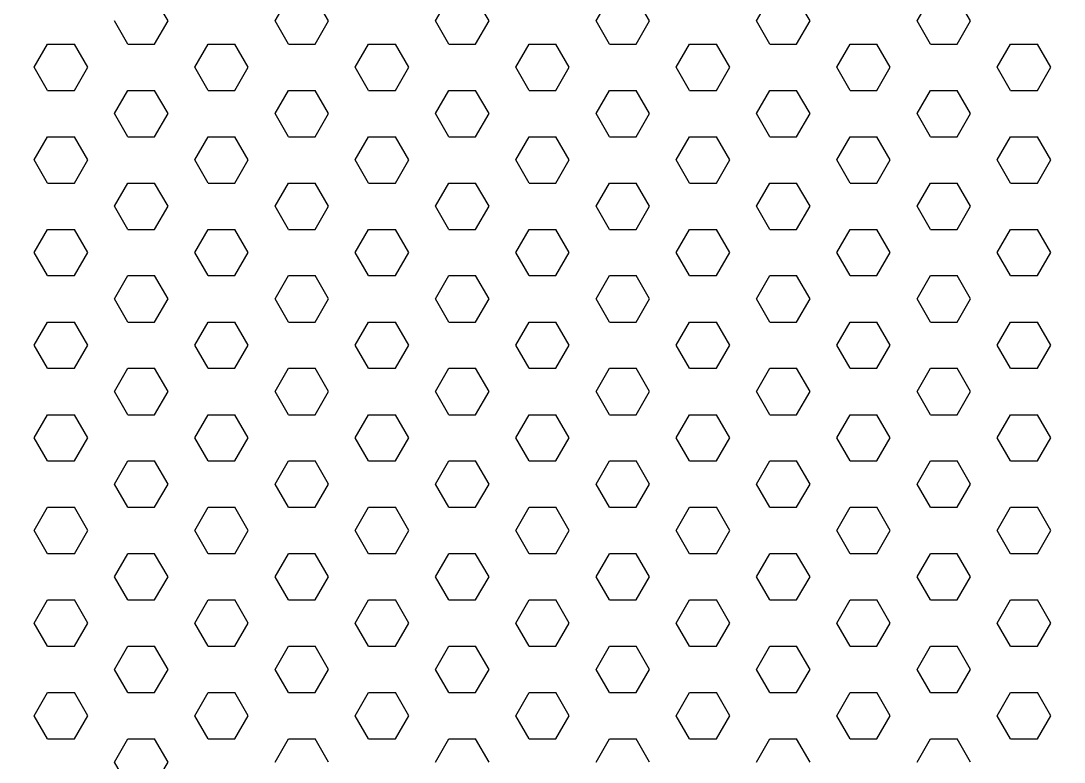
# Model space of a CAD drawing. Header units: millimetres. Extents: x 1464389 to 1998638, y -29162 to 256806.
# Drawn here: x 1540017.07 to 1540041.44, y 124748.06 to 124765.38 of the extents above; entities that cross this region are included whole.
import ezdxf

# ---------------------------------------------------------------- set-up
doc = ezdxf.new("R2010")
doc.units = ezdxf.units.MM
doc.header["$LTSCALE"] = 15
doc.layers.add('LS_DR_Washbasin', color=165, linetype='Continuous')

msp = doc.modelspace()

# ---------------------------------------------------------------- linework, layer by layer
at = {"layer": 'LS_DR_Washbasin', "linetype": 'Continuous'}
for p, q in [((1540020.506, 124765.381), (1540020.193, 124765.922)), ((1540023.006, 124765.381), (1540023.318, 124765.922)), ((1540024.256, 124765.381), (1540023.943, 124765.922)), ((1540026.756, 124765.381), (1540027.068, 124765.922)), ((1540028.006, 124765.381), (1540027.693, 124765.922)), ((1540030.506, 124765.381), (1540030.818, 124765.922)), ((1540031.756, 124765.381), (1540031.443, 124765.922)), ((1540034.256, 124765.381), (1540034.568, 124765.922)), ((1540035.506, 124765.381), (1540035.193, 124765.922)), ((1540038.006, 124765.381), (1540038.318, 124765.922)), ((1540039.256, 124765.381), (1540038.943, 124765.922)), ((1540019.568, 124764.839), (1540019.256, 124765.381)), ((1540020.193, 124764.839), (1540020.506, 124765.381)), ((1540023.318, 124764.839), (1540023.006, 124765.381)), ((1540023.943, 124764.839), (1540024.256, 124765.381)), ((1540027.068, 124764.839), (1540026.756, 124765.381)), ((1540027.693, 124764.839), (1540028.006, 124765.381)), ((1540030.818, 124764.839), (1540030.506, 124765.381)), ((1540031.443, 124764.839), (1540031.756, 124765.381)), ((1540034.568, 124764.839), (1540034.256, 124765.381)), ((1540035.193, 124764.839), (1540035.506, 124765.381)), ((1540038.318, 124764.839), (1540038.006, 124765.381)), ((1540038.943, 124764.839), (1540039.256, 124765.381)), ((1540017.381, 124764.298), (1540017.693, 124764.839)), ((1540017.693, 124764.839), (1540018.318, 124764.839)), ((1540018.631, 124764.298), (1540018.318, 124764.839)), ((1540019.568, 124764.839), (1540020.193, 124764.839)), ((1540021.131, 124764.298), (1540021.443, 124764.839)), ((1540021.443, 124764.839), (1540022.068, 124764.839)), ((1540022.381, 124764.298), (1540022.068, 124764.839)), ((1540023.318, 124764.839), (1540023.943, 124764.839)), ((1540024.881, 124764.298), (1540025.193, 124764.839)), ((1540025.193, 124764.839), (1540025.818, 124764.839)), ((1540026.131, 124764.298), (1540025.818, 124764.839)), ((1540027.068, 124764.839), (1540027.693, 124764.839)), ((1540028.631, 124764.298), (1540028.943, 124764.839)), ((1540028.943, 124764.839), (1540029.568, 124764.839)), ((1540029.881, 124764.298), (1540029.568, 124764.839)), ((1540030.818, 124764.839), (1540031.443, 124764.839)), ((1540032.381, 124764.298), (1540032.693, 124764.839)), ((1540032.693, 124764.839), (1540033.318, 124764.839)), ((1540033.631, 124764.298), (1540033.318, 124764.839)), ((1540034.568, 124764.839), (1540035.193, 124764.839)), ((1540036.131, 124764.298), (1540036.443, 124764.839)), ((1540036.443, 124764.839), (1540037.068, 124764.839)), ((1540037.381, 124764.298), (1540037.068, 124764.839)), ((1540038.318, 124764.839), (1540038.943, 124764.839)), ((1540039.881, 124764.298), (1540040.193, 124764.839)), ((1540040.193, 124764.839), (1540040.818, 124764.839)), ((1540041.131, 124764.298), (1540040.818, 124764.839)), ((1540017.693, 124763.757), (1540017.381, 124764.298)), ((1540018.318, 124763.757), (1540018.631, 124764.298)), ((1540021.443, 124763.757), (1540021.131, 124764.298)), ((1540022.068, 124763.757), (1540022.381, 124764.298)), ((1540025.193, 124763.757), (1540024.881, 124764.298)), ((1540025.818, 124763.757), (1540026.131, 124764.298)), ((1540028.943, 124763.757), (1540028.631, 124764.298)), ((1540029.568, 124763.757), (1540029.881, 124764.298)), ((1540032.693, 124763.757), (1540032.381, 124764.298)), ((1540033.318, 124763.757), (1540033.631, 124764.298)), ((1540036.443, 124763.757), (1540036.131, 124764.298)), ((1540037.068, 124763.757), (1540037.381, 124764.298)), ((1540040.193, 124763.757), (1540039.881, 124764.298)), ((1540040.818, 124763.757), (1540041.131, 124764.298)), ((1540017.693, 124763.757), (1540018.318, 124763.757)), ((1540019.256, 124763.216), (1540019.568, 124763.757)), ((1540019.568, 124763.757), (1540020.193, 124763.757)), ((1540020.506, 124763.216), (1540020.193, 124763.757)), ((1540021.443, 124763.757), (1540022.068, 124763.757)), ((1540023.006, 124763.216), (1540023.318, 124763.757)), ((1540023.318, 124763.757), (1540023.943, 124763.757)), ((1540024.256, 124763.216), (1540023.943, 124763.757)), ((1540025.193, 124763.757), (1540025.818, 124763.757)), ((1540026.756, 124763.216), (1540027.068, 124763.757)), ((1540027.068, 124763.757), (1540027.693, 124763.757)), ((1540028.006, 124763.216), (1540027.693, 124763.757)), ((1540028.943, 124763.757), (1540029.568, 124763.757)), ((1540030.506, 124763.216), (1540030.818, 124763.757)), ((1540030.818, 124763.757), (1540031.443, 124763.757)), ((1540031.756, 124763.216), (1540031.443, 124763.757)), ((1540032.693, 124763.757), (1540033.318, 124763.757)), ((1540034.256, 124763.216), (1540034.568, 124763.757)), ((1540034.568, 124763.757), (1540035.193, 124763.757)), ((1540035.506, 124763.216), (1540035.193, 124763.757)), ((1540036.443, 124763.757), (1540037.068, 124763.757)), ((1540038.006, 124763.216), (1540038.318, 124763.757)), ((1540038.318, 124763.757), (1540038.943, 124763.757)), ((1540039.256, 124763.216), (1540038.943, 124763.757)), ((1540040.193, 124763.757), (1540040.818, 124763.757)), ((1540019.568, 124762.674), (1540019.256, 124763.216)), ((1540020.193, 124762.674), (1540020.506, 124763.216)), ((1540023.318, 124762.674), (1540023.006, 124763.216)), ((1540023.943, 124762.674), (1540024.256, 124763.216)), ((1540027.068, 124762.674), (1540026.756, 124763.216)), ((1540027.693, 124762.674), (1540028.006, 124763.216)), ((1540030.818, 124762.674), (1540030.506, 124763.216)), ((1540031.443, 124762.674), (1540031.756, 124763.216)), ((1540034.568, 124762.674), (1540034.256, 124763.216)), ((1540035.193, 124762.674), (1540035.506, 124763.216)), ((1540038.318, 124762.674), (1540038.006, 124763.216)), ((1540038.943, 124762.674), (1540039.256, 124763.216)), ((1540017.381, 124762.133), (1540017.693, 124762.674)), ((1540017.693, 124762.674), (1540018.318, 124762.674)), ((1540018.631, 124762.133), (1540018.318, 124762.674)), ((1540019.568, 124762.674), (1540020.193, 124762.674)), ((1540021.131, 124762.133), (1540021.443, 124762.674)), ((1540021.443, 124762.674), (1540022.068, 124762.674)), ((1540022.381, 124762.133), (1540022.068, 124762.674)), ((1540023.318, 124762.674), (1540023.943, 124762.674)), ((1540024.881, 124762.133), (1540025.193, 124762.674)), ((1540025.193, 124762.674), (1540025.818, 124762.674)), ((1540026.131, 124762.133), (1540025.818, 124762.674)), ((1540027.068, 124762.674), (1540027.693, 124762.674)), ((1540028.631, 124762.133), (1540028.943, 124762.674)), ((1540028.943, 124762.674), (1540029.568, 124762.674)), ((1540029.881, 124762.133), (1540029.568, 124762.674)), ((1540030.818, 124762.674), (1540031.443, 124762.674)), ((1540032.381, 124762.133), (1540032.693, 124762.674)), ((1540032.693, 124762.674), (1540033.318, 124762.674)), ((1540033.631, 124762.133), (1540033.318, 124762.674)), ((1540034.568, 124762.674), (1540035.193, 124762.674)), ((1540036.131, 124762.133), (1540036.443, 124762.674)), ((1540036.443, 124762.674), (1540037.068, 124762.674)), ((1540037.381, 124762.133), (1540037.068, 124762.674)), ((1540038.318, 124762.674), (1540038.943, 124762.674)), ((1540039.881, 124762.133), (1540040.193, 124762.674)), ((1540040.193, 124762.674), (1540040.818, 124762.674)), ((1540041.131, 124762.133), (1540040.818, 124762.674)), ((1540017.693, 124761.592), (1540017.381, 124762.133)), ((1540018.318, 124761.592), (1540018.631, 124762.133)), ((1540021.443, 124761.592), (1540021.131, 124762.133)), ((1540022.068, 124761.592), (1540022.381, 124762.133)), ((1540025.193, 124761.592), (1540024.881, 124762.133)), ((1540025.818, 124761.592), (1540026.131, 124762.133)), ((1540028.943, 124761.592), (1540028.631, 124762.133)), ((1540029.568, 124761.592), (1540029.881, 124762.133)), ((1540032.693, 124761.592), (1540032.381, 124762.133)), ((1540033.318, 124761.592), (1540033.631, 124762.133)), ((1540036.443, 124761.592), (1540036.131, 124762.133)), ((1540037.068, 124761.592), (1540037.381, 124762.133)), ((1540040.193, 124761.592), (1540039.881, 124762.133)), ((1540040.818, 124761.592), (1540041.131, 124762.133)), ((1540017.693, 124761.592), (1540018.318, 124761.592)), ((1540019.256, 124761.05), (1540019.568, 124761.592)), ((1540019.568, 124761.592), (1540020.193, 124761.592)), ((1540020.506, 124761.05), (1540020.193, 124761.592)), ((1540021.443, 124761.592), (1540022.068, 124761.592)), ((1540023.006, 124761.05), (1540023.318, 124761.592)), ((1540023.318, 124761.592), (1540023.943, 124761.592)), ((1540024.256, 124761.05), (1540023.943, 124761.592)), ((1540025.193, 124761.592), (1540025.818, 124761.592)), ((1540026.756, 124761.05), (1540027.068, 124761.592)), ((1540027.068, 124761.592), (1540027.693, 124761.592)), ((1540028.006, 124761.05), (1540027.693, 124761.592)), ((1540028.943, 124761.592), (1540029.568, 124761.592)), ((1540030.506, 124761.05), (1540030.818, 124761.592)), ((1540030.818, 124761.592), (1540031.443, 124761.592)), ((1540031.756, 124761.05), (1540031.443, 124761.592)), ((1540032.693, 124761.592), (1540033.318, 124761.592)), ((1540034.256, 124761.05), (1540034.568, 124761.592)), ((1540034.568, 124761.592), (1540035.193, 124761.592)), ((1540035.506, 124761.05), (1540035.193, 124761.592)), ((1540036.443, 124761.592), (1540037.068, 124761.592)), ((1540038.006, 124761.05), (1540038.318, 124761.592)), ((1540038.318, 124761.592), (1540038.943, 124761.592)), ((1540039.256, 124761.05), (1540038.943, 124761.592)), ((1540040.193, 124761.592), (1540040.818, 124761.592)), ((1540019.568, 124760.509), (1540019.256, 124761.05)), ((1540020.193, 124760.509), (1540020.506, 124761.05)), ((1540023.318, 124760.509), (1540023.006, 124761.05)), ((1540023.943, 124760.509), (1540024.256, 124761.05)), ((1540027.068, 124760.509), (1540026.756, 124761.05)), ((1540027.693, 124760.509), (1540028.006, 124761.05)), ((1540030.818, 124760.509), (1540030.506, 124761.05)), ((1540031.443, 124760.509), (1540031.756, 124761.05)), ((1540034.568, 124760.509), (1540034.256, 124761.05)), ((1540035.193, 124760.509), (1540035.506, 124761.05)), ((1540038.318, 124760.509), (1540038.006, 124761.05)), ((1540038.943, 124760.509), (1540039.256, 124761.05)), ((1540017.381, 124759.968), (1540017.693, 124760.509)), ((1540017.693, 124760.509), (1540018.318, 124760.509)), ((1540018.631, 124759.968), (1540018.318, 124760.509)), ((1540019.568, 124760.509), (1540020.193, 124760.509)), ((1540021.131, 124759.968), (1540021.443, 124760.509)), ((1540021.443, 124760.509), (1540022.068, 124760.509)), ((1540022.381, 124759.968), (1540022.068, 124760.509)), ((1540023.318, 124760.509), (1540023.943, 124760.509)), ((1540024.881, 124759.968), (1540025.193, 124760.509)), ((1540025.193, 124760.509), (1540025.818, 124760.509)), ((1540026.131, 124759.968), (1540025.818, 124760.509)), ((1540027.068, 124760.509), (1540027.693, 124760.509)), ((1540028.631, 124759.968), (1540028.943, 124760.509)), ((1540028.943, 124760.509), (1540029.568, 124760.509)), ((1540029.881, 124759.968), (1540029.568, 124760.509)), ((1540030.818, 124760.509), (1540031.443, 124760.509)), ((1540032.381, 124759.968), (1540032.693, 124760.509)), ((1540032.693, 124760.509), (1540033.318, 124760.509)), ((1540033.631, 124759.968), (1540033.318, 124760.509)), ((1540034.568, 124760.509), (1540035.193, 124760.509)), ((1540036.131, 124759.968), (1540036.443, 124760.509)), ((1540036.443, 124760.509), (1540037.068, 124760.509)), ((1540037.381, 124759.968), (1540037.068, 124760.509)), ((1540038.318, 124760.509), (1540038.943, 124760.509)), ((1540039.881, 124759.968), (1540040.193, 124760.509)), ((1540040.193, 124760.509), (1540040.818, 124760.509)), ((1540041.131, 124759.968), (1540040.818, 124760.509)), ((1540017.693, 124759.427), (1540017.381, 124759.968)), ((1540018.318, 124759.427), (1540018.631, 124759.968)), ((1540021.443, 124759.427), (1540021.131, 124759.968)), ((1540022.068, 124759.427), (1540022.381, 124759.968)), ((1540025.193, 124759.427), (1540024.881, 124759.968)), ((1540025.818, 124759.427), (1540026.131, 124759.968)), ((1540028.943, 124759.427), (1540028.631, 124759.968)), ((1540029.568, 124759.427), (1540029.881, 124759.968)), ((1540032.693, 124759.427), (1540032.381, 124759.968)), ((1540033.318, 124759.427), (1540033.631, 124759.968)), ((1540036.443, 124759.427), (1540036.131, 124759.968)), ((1540037.068, 124759.427), (1540037.381, 124759.968)), ((1540040.193, 124759.427), (1540039.881, 124759.968)), ((1540040.818, 124759.427), (1540041.131, 124759.968)), ((1540017.693, 124759.427), (1540018.318, 124759.427)), ((1540019.256, 124758.885), (1540019.568, 124759.427)), ((1540019.568, 124759.427), (1540020.193, 124759.427)), ((1540020.506, 124758.885), (1540020.193, 124759.427)), ((1540021.443, 124759.427), (1540022.068, 124759.427)), ((1540023.006, 124758.885), (1540023.318, 124759.427)), ((1540023.318, 124759.427), (1540023.943, 124759.427)), ((1540024.256, 124758.885), (1540023.943, 124759.427)), ((1540025.193, 124759.427), (1540025.818, 124759.427)), ((1540026.756, 124758.885), (1540027.068, 124759.427)), ((1540027.068, 124759.427), (1540027.693, 124759.427)), ((1540028.006, 124758.885), (1540027.693, 124759.427)), ((1540028.943, 124759.427), (1540029.568, 124759.427)), ((1540030.506, 124758.885), (1540030.818, 124759.427)), ((1540030.818, 124759.427), (1540031.443, 124759.427)), ((1540031.756, 124758.885), (1540031.443, 124759.427)), ((1540032.693, 124759.427), (1540033.318, 124759.427)), ((1540034.256, 124758.885), (1540034.568, 124759.427)), ((1540034.568, 124759.427), (1540035.193, 124759.427)), ((1540035.506, 124758.885), (1540035.193, 124759.427)), ((1540036.443, 124759.427), (1540037.068, 124759.427)), ((1540038.006, 124758.885), (1540038.318, 124759.427)), ((1540038.318, 124759.427), (1540038.943, 124759.427)), ((1540039.256, 124758.885), (1540038.943, 124759.427)), ((1540040.193, 124759.427), (1540040.818, 124759.427)), ((1540019.568, 124758.344), (1540019.256, 124758.885)), ((1540020.193, 124758.344), (1540020.506, 124758.885)), ((1540023.318, 124758.344), (1540023.006, 124758.885)), ((1540023.943, 124758.344), (1540024.256, 124758.885)), ((1540027.068, 124758.344), (1540026.756, 124758.885)), ((1540027.693, 124758.344), (1540028.006, 124758.885)), ((1540030.818, 124758.344), (1540030.506, 124758.885)), ((1540031.443, 124758.344), (1540031.756, 124758.885)), ((1540034.568, 124758.344), (1540034.256, 124758.885)), ((1540035.193, 124758.344), (1540035.506, 124758.885)), ((1540038.318, 124758.344), (1540038.006, 124758.885)), ((1540038.943, 124758.344), (1540039.256, 124758.885)), ((1540017.381, 124757.803), (1540017.693, 124758.344)), ((1540017.693, 124758.344), (1540018.318, 124758.344)), ((1540018.631, 124757.803), (1540018.318, 124758.344)), ((1540019.568, 124758.344), (1540020.193, 124758.344)), ((1540021.131, 124757.803), (1540021.443, 124758.344)), ((1540021.443, 124758.344), (1540022.068, 124758.344)), ((1540022.381, 124757.803), (1540022.068, 124758.344)), ((1540023.318, 124758.344), (1540023.943, 124758.344)), ((1540024.881, 124757.803), (1540025.193, 124758.344)), ((1540025.193, 124758.344), (1540025.818, 124758.344)), ((1540026.131, 124757.803), (1540025.818, 124758.344)), ((1540027.068, 124758.344), (1540027.693, 124758.344)), ((1540028.631, 124757.803), (1540028.943, 124758.344)), ((1540028.943, 124758.344), (1540029.568, 124758.344)), ((1540029.881, 124757.803), (1540029.568, 124758.344)), ((1540030.818, 124758.344), (1540031.443, 124758.344)), ((1540032.381, 124757.803), (1540032.693, 124758.344)), ((1540032.693, 124758.344), (1540033.318, 124758.344)), ((1540033.631, 124757.803), (1540033.318, 124758.344)), ((1540034.568, 124758.344), (1540035.193, 124758.344)), ((1540036.131, 124757.803), (1540036.443, 124758.344)), ((1540036.443, 124758.344), (1540037.068, 124758.344)), ((1540037.381, 124757.803), (1540037.068, 124758.344)), ((1540038.318, 124758.344), (1540038.943, 124758.344)), ((1540039.881, 124757.803), (1540040.193, 124758.344)), ((1540040.193, 124758.344), (1540040.818, 124758.344)), ((1540041.131, 124757.803), (1540040.818, 124758.344)), ((1540017.693, 124757.262), (1540017.381, 124757.803)), ((1540018.318, 124757.262), (1540018.631, 124757.803)), ((1540021.443, 124757.262), (1540021.131, 124757.803)), ((1540022.068, 124757.262), (1540022.381, 124757.803)), ((1540025.193, 124757.262), (1540024.881, 124757.803)), ((1540025.818, 124757.262), (1540026.131, 124757.803)), ((1540028.943, 124757.262), (1540028.631, 124757.803)), ((1540029.568, 124757.262), (1540029.881, 124757.803)), ((1540032.693, 124757.262), (1540032.381, 124757.803)), ((1540033.318, 124757.262), (1540033.631, 124757.803)), ((1540036.443, 124757.262), (1540036.131, 124757.803)), ((1540037.068, 124757.262), (1540037.381, 124757.803)), ((1540040.193, 124757.262), (1540039.881, 124757.803)), ((1540040.818, 124757.262), (1540041.131, 124757.803)), ((1540017.693, 124757.262), (1540018.318, 124757.262)), ((1540019.256, 124756.72), (1540019.568, 124757.262)), ((1540019.568, 124757.262), (1540020.193, 124757.262)), ((1540020.506, 124756.72), (1540020.193, 124757.262)), ((1540021.443, 124757.262), (1540022.068, 124757.262)), ((1540023.006, 124756.72), (1540023.318, 124757.262)), ((1540023.318, 124757.262), (1540023.943, 124757.262)), ((1540024.256, 124756.72), (1540023.943, 124757.262)), ((1540025.193, 124757.262), (1540025.818, 124757.262)), ((1540026.756, 124756.72), (1540027.068, 124757.262)), ((1540027.068, 124757.262), (1540027.693, 124757.262)), ((1540028.006, 124756.72), (1540027.693, 124757.262)), ((1540028.943, 124757.262), (1540029.568, 124757.262)), ((1540030.506, 124756.72), (1540030.818, 124757.262)), ((1540030.818, 124757.262), (1540031.443, 124757.262)), ((1540031.756, 124756.72), (1540031.443, 124757.262)), ((1540032.693, 124757.262), (1540033.318, 124757.262)), ((1540034.256, 124756.72), (1540034.568, 124757.262)), ((1540034.568, 124757.262), (1540035.193, 124757.262)), ((1540035.506, 124756.72), (1540035.193, 124757.262)), ((1540036.443, 124757.262), (1540037.068, 124757.262)), ((1540038.006, 124756.72), (1540038.318, 124757.262)), ((1540038.318, 124757.262), (1540038.943, 124757.262)), ((1540039.256, 124756.72), (1540038.943, 124757.262)), ((1540040.193, 124757.262), (1540040.818, 124757.262)), ((1540019.568, 124756.179), (1540019.256, 124756.72)), ((1540020.193, 124756.179), (1540020.506, 124756.72)), ((1540023.318, 124756.179), (1540023.006, 124756.72)), ((1540023.943, 124756.179), (1540024.256, 124756.72)), ((1540027.068, 124756.179), (1540026.756, 124756.72)), ((1540027.693, 124756.179), (1540028.006, 124756.72)), ((1540030.818, 124756.179), (1540030.506, 124756.72)), ((1540031.443, 124756.179), (1540031.756, 124756.72)), ((1540034.568, 124756.179), (1540034.256, 124756.72)), ((1540035.193, 124756.179), (1540035.506, 124756.72)), ((1540038.318, 124756.179), (1540038.006, 124756.72)), ((1540038.943, 124756.179), (1540039.256, 124756.72)), ((1540017.381, 124755.638), (1540017.693, 124756.179)), ((1540017.693, 124756.179), (1540018.318, 124756.179)), ((1540018.631, 124755.638), (1540018.318, 124756.179)), ((1540019.568, 124756.179), (1540020.193, 124756.179)), ((1540021.131, 124755.638), (1540021.443, 124756.179)), ((1540021.443, 124756.179), (1540022.068, 124756.179)), ((1540022.381, 124755.638), (1540022.068, 124756.179)), ((1540023.318, 124756.179), (1540023.943, 124756.179)), ((1540024.881, 124755.638), (1540025.193, 124756.179)), ((1540025.193, 124756.179), (1540025.818, 124756.179)), ((1540026.131, 124755.638), (1540025.818, 124756.179)), ((1540027.068, 124756.179), (1540027.693, 124756.179)), ((1540028.631, 124755.638), (1540028.943, 124756.179)), ((1540028.943, 124756.179), (1540029.568, 124756.179)), ((1540029.881, 124755.638), (1540029.568, 124756.179)), ((1540030.818, 124756.179), (1540031.443, 124756.179)), ((1540032.381, 124755.638), (1540032.693, 124756.179)), ((1540032.693, 124756.179), (1540033.318, 124756.179)), ((1540033.631, 124755.638), (1540033.318, 124756.179)), ((1540034.568, 124756.179), (1540035.193, 124756.179)), ((1540036.131, 124755.638), (1540036.443, 124756.179)), ((1540036.443, 124756.179), (1540037.068, 124756.179)), ((1540037.381, 124755.638), (1540037.068, 124756.179)), ((1540038.318, 124756.179), (1540038.943, 124756.179)), ((1540039.881, 124755.638), (1540040.193, 124756.179)), ((1540040.193, 124756.179), (1540040.818, 124756.179)), ((1540041.131, 124755.638), (1540040.818, 124756.179)), ((1540017.693, 124755.097), (1540017.381, 124755.638)), ((1540018.318, 124755.097), (1540018.631, 124755.638)), ((1540021.443, 124755.097), (1540021.131, 124755.638)), ((1540022.068, 124755.097), (1540022.381, 124755.638)), ((1540025.193, 124755.097), (1540024.881, 124755.638)), ((1540025.818, 124755.097), (1540026.131, 124755.638)), ((1540028.943, 124755.097), (1540028.631, 124755.638)), ((1540029.568, 124755.097), (1540029.881, 124755.638)), ((1540032.693, 124755.097), (1540032.381, 124755.638)), ((1540033.318, 124755.097), (1540033.631, 124755.638)), ((1540036.443, 124755.097), (1540036.131, 124755.638)), ((1540037.068, 124755.097), (1540037.381, 124755.638)), ((1540040.193, 124755.097), (1540039.881, 124755.638)), ((1540040.818, 124755.097), (1540041.131, 124755.638)), ((1540017.693, 124755.097), (1540018.318, 124755.097)), ((1540019.256, 124754.555), (1540019.568, 124755.097)), ((1540019.568, 124755.097), (1540020.193, 124755.097)), ((1540020.506, 124754.555), (1540020.193, 124755.097)), ((1540021.443, 124755.097), (1540022.068, 124755.097)), ((1540023.006, 124754.555), (1540023.318, 124755.097)), ((1540023.318, 124755.097), (1540023.943, 124755.097)), ((1540024.256, 124754.555), (1540023.943, 124755.097)), ((1540025.193, 124755.097), (1540025.818, 124755.097)), ((1540026.756, 124754.555), (1540027.068, 124755.097)), ((1540027.068, 124755.097), (1540027.693, 124755.097)), ((1540028.006, 124754.555), (1540027.693, 124755.097)), ((1540028.943, 124755.097), (1540029.568, 124755.097)), ((1540030.506, 124754.555), (1540030.818, 124755.097)), ((1540030.818, 124755.097), (1540031.443, 124755.097)), ((1540031.756, 124754.555), (1540031.443, 124755.097)), ((1540032.693, 124755.097), (1540033.318, 124755.097)), ((1540034.256, 124754.555), (1540034.568, 124755.097)), ((1540034.568, 124755.097), (1540035.193, 124755.097)), ((1540035.506, 124754.555), (1540035.193, 124755.097)), ((1540036.443, 124755.097), (1540037.068, 124755.097)), ((1540038.006, 124754.555), (1540038.318, 124755.097)), ((1540038.318, 124755.097), (1540038.943, 124755.097)), ((1540039.256, 124754.555), (1540038.943, 124755.097)), ((1540040.193, 124755.097), (1540040.818, 124755.097)), ((1540019.568, 124754.014), (1540019.256, 124754.555)), ((1540020.193, 124754.014), (1540020.506, 124754.555)), ((1540023.318, 124754.014), (1540023.006, 124754.555)), ((1540023.943, 124754.014), (1540024.256, 124754.555)), ((1540027.068, 124754.014), (1540026.756, 124754.555)), ((1540027.693, 124754.014), (1540028.006, 124754.555)), ((1540030.818, 124754.014), (1540030.506, 124754.555)), ((1540031.443, 124754.014), (1540031.756, 124754.555)), ((1540034.568, 124754.014), (1540034.256, 124754.555)), ((1540035.193, 124754.014), (1540035.506, 124754.555)), ((1540038.318, 124754.014), (1540038.006, 124754.555)), ((1540038.943, 124754.014), (1540039.256, 124754.555)), ((1540017.381, 124753.473), (1540017.693, 124754.014)), ((1540017.693, 124754.014), (1540018.318, 124754.014)), ((1540018.631, 124753.473), (1540018.318, 124754.014)), ((1540019.568, 124754.014), (1540020.193, 124754.014)), ((1540021.131, 124753.473), (1540021.443, 124754.014)), ((1540021.443, 124754.014), (1540022.068, 124754.014)), ((1540022.381, 124753.473), (1540022.068, 124754.014)), ((1540023.318, 124754.014), (1540023.943, 124754.014)), ((1540024.881, 124753.473), (1540025.193, 124754.014)), ((1540025.193, 124754.014), (1540025.818, 124754.014)), ((1540026.131, 124753.473), (1540025.818, 124754.014)), ((1540027.068, 124754.014), (1540027.693, 124754.014)), ((1540028.631, 124753.473), (1540028.943, 124754.014)), ((1540028.943, 124754.014), (1540029.568, 124754.014)), ((1540029.881, 124753.473), (1540029.568, 124754.014)), ((1540030.818, 124754.014), (1540031.443, 124754.014)), ((1540032.381, 124753.473), (1540032.693, 124754.014)), ((1540032.693, 124754.014), (1540033.318, 124754.014)), ((1540033.631, 124753.473), (1540033.318, 124754.014)), ((1540034.568, 124754.014), (1540035.193, 124754.014)), ((1540036.131, 124753.473), (1540036.443, 124754.014)), ((1540036.443, 124754.014), (1540037.068, 124754.014)), ((1540037.381, 124753.473), (1540037.068, 124754.014)), ((1540038.318, 124754.014), (1540038.943, 124754.014)), ((1540039.881, 124753.473), (1540040.193, 124754.014)), ((1540040.193, 124754.014), (1540040.818, 124754.014)), ((1540041.131, 124753.473), (1540040.818, 124754.014)), ((1540017.693, 124752.931), (1540017.381, 124753.473)), ((1540018.318, 124752.931), (1540018.631, 124753.473)), ((1540021.443, 124752.931), (1540021.131, 124753.473)), ((1540022.068, 124752.931), (1540022.381, 124753.473)), ((1540025.193, 124752.931), (1540024.881, 124753.473)), ((1540025.818, 124752.931), (1540026.131, 124753.473)), ((1540028.943, 124752.931), (1540028.631, 124753.473)), ((1540029.568, 124752.931), (1540029.881, 124753.473)), ((1540032.693, 124752.931), (1540032.381, 124753.473)), ((1540033.318, 124752.931), (1540033.631, 124753.473)), ((1540036.443, 124752.931), (1540036.131, 124753.473)), ((1540037.068, 124752.931), (1540037.381, 124753.473)), ((1540040.193, 124752.931), (1540039.881, 124753.473)), ((1540040.818, 124752.931), (1540041.131, 124753.473)), ((1540017.693, 124752.932), (1540018.318, 124752.932)), ((1540019.256, 124752.39), (1540019.568, 124752.931)), ((1540019.568, 124752.932), (1540020.193, 124752.932)), ((1540020.506, 124752.39), (1540020.193, 124752.931)), ((1540021.443, 124752.932), (1540022.068, 124752.932)), ((1540023.006, 124752.39), (1540023.318, 124752.931)), ((1540023.318, 124752.932), (1540023.943, 124752.932)), ((1540024.256, 124752.39), (1540023.943, 124752.931)), ((1540025.193, 124752.932), (1540025.818, 124752.932)), ((1540026.756, 124752.39), (1540027.068, 124752.931)), ((1540027.068, 124752.932), (1540027.693, 124752.932)), ((1540028.006, 124752.39), (1540027.693, 124752.931)), ((1540028.943, 124752.932), (1540029.568, 124752.932)), ((1540030.506, 124752.39), (1540030.818, 124752.931)), ((1540030.818, 124752.932), (1540031.443, 124752.932)), ((1540031.756, 124752.39), (1540031.443, 124752.931)), ((1540032.693, 124752.932), (1540033.318, 124752.932)), ((1540034.256, 124752.39), (1540034.568, 124752.931)), ((1540034.568, 124752.932), (1540035.193, 124752.932)), ((1540035.506, 124752.39), (1540035.193, 124752.931)), ((1540036.443, 124752.932), (1540037.068, 124752.932)), ((1540038.006, 124752.39), (1540038.318, 124752.931)), ((1540038.318, 124752.932), (1540038.943, 124752.932)), ((1540039.256, 124752.39), (1540038.943, 124752.931)), ((1540040.193, 124752.932), (1540040.818, 124752.932)), ((1540019.568, 124751.849), (1540019.256, 124752.39)), ((1540020.193, 124751.849), (1540020.506, 124752.39)), ((1540023.318, 124751.849), (1540023.006, 124752.39)), ((1540023.943, 124751.849), (1540024.256, 124752.39)), ((1540027.068, 124751.849), (1540026.756, 124752.39)), ((1540027.693, 124751.849), (1540028.006, 124752.39)), ((1540030.818, 124751.849), (1540030.506, 124752.39)), ((1540031.443, 124751.849), (1540031.756, 124752.39)), ((1540034.568, 124751.849), (1540034.256, 124752.39)), ((1540035.193, 124751.849), (1540035.506, 124752.39)), ((1540038.318, 124751.849), (1540038.006, 124752.39)), ((1540038.943, 124751.849), (1540039.256, 124752.39)), ((1540017.381, 124751.308), (1540017.693, 124751.849)), ((1540017.693, 124751.849), (1540018.318, 124751.849)), ((1540018.631, 124751.308), (1540018.318, 124751.849)), ((1540019.568, 124751.849), (1540020.193, 124751.849)), ((1540021.131, 124751.308), (1540021.443, 124751.849)), ((1540021.443, 124751.849), (1540022.068, 124751.849)), ((1540022.381, 124751.308), (1540022.068, 124751.849)), ((1540023.318, 124751.849), (1540023.943, 124751.849)), ((1540024.881, 124751.308), (1540025.193, 124751.849)), ((1540025.193, 124751.849), (1540025.818, 124751.849)), ((1540026.131, 124751.308), (1540025.818, 124751.849)), ((1540027.068, 124751.849), (1540027.693, 124751.849)), ((1540028.631, 124751.308), (1540028.943, 124751.849)), ((1540028.943, 124751.849), (1540029.568, 124751.849)), ((1540029.881, 124751.308), (1540029.568, 124751.849)), ((1540030.818, 124751.849), (1540031.443, 124751.849)), ((1540032.381, 124751.308), (1540032.693, 124751.849)), ((1540032.693, 124751.849), (1540033.318, 124751.849)), ((1540033.631, 124751.308), (1540033.318, 124751.849)), ((1540034.568, 124751.849), (1540035.193, 124751.849)), ((1540036.131, 124751.308), (1540036.443, 124751.849)), ((1540036.443, 124751.849), (1540037.068, 124751.849)), ((1540037.381, 124751.308), (1540037.068, 124751.849)), ((1540038.318, 124751.849), (1540038.943, 124751.849)), ((1540039.881, 124751.308), (1540040.193, 124751.849)), ((1540040.193, 124751.849), (1540040.818, 124751.849)), ((1540041.131, 124751.308), (1540040.818, 124751.849)), ((1540017.693, 124750.766), (1540017.381, 124751.308)), ((1540018.318, 124750.766), (1540018.631, 124751.308)), ((1540021.443, 124750.766), (1540021.131, 124751.308)), ((1540022.068, 124750.766), (1540022.381, 124751.308)), ((1540025.193, 124750.766), (1540024.881, 124751.308)), ((1540025.818, 124750.766), (1540026.131, 124751.308)), ((1540028.943, 124750.766), (1540028.631, 124751.308)), ((1540029.568, 124750.766), (1540029.881, 124751.308)), ((1540032.693, 124750.766), (1540032.381, 124751.308)), ((1540033.318, 124750.766), (1540033.631, 124751.308)), ((1540036.443, 124750.766), (1540036.131, 124751.308)), ((1540037.068, 124750.766), (1540037.381, 124751.308)), ((1540040.193, 124750.766), (1540039.881, 124751.308)), ((1540040.818, 124750.766), (1540041.131, 124751.308)), ((1540017.693, 124750.766), (1540018.318, 124750.766)), ((1540019.256, 124750.225), (1540019.568, 124750.766)), ((1540019.568, 124750.766), (1540020.193, 124750.766)), ((1540020.506, 124750.225), (1540020.193, 124750.766)), ((1540021.443, 124750.766), (1540022.068, 124750.766)), ((1540023.006, 124750.225), (1540023.318, 124750.766)), ((1540023.318, 124750.766), (1540023.943, 124750.766)), ((1540024.256, 124750.225), (1540023.943, 124750.766)), ((1540025.193, 124750.766), (1540025.818, 124750.766)), ((1540026.756, 124750.225), (1540027.068, 124750.766)), ((1540027.068, 124750.766), (1540027.693, 124750.766)), ((1540028.006, 124750.225), (1540027.693, 124750.766)), ((1540028.943, 124750.766), (1540029.568, 124750.766)), ((1540030.506, 124750.225), (1540030.818, 124750.766)), ((1540030.818, 124750.766), (1540031.443, 124750.766)), ((1540031.756, 124750.225), (1540031.443, 124750.766)), ((1540032.693, 124750.766), (1540033.318, 124750.766)), ((1540034.256, 124750.225), (1540034.568, 124750.766)), ((1540034.568, 124750.766), (1540035.193, 124750.766)), ((1540035.506, 124750.225), (1540035.193, 124750.766)), ((1540036.443, 124750.766), (1540037.068, 124750.766)), ((1540038.006, 124750.225), (1540038.318, 124750.766)), ((1540038.318, 124750.766), (1540038.943, 124750.766)), ((1540039.256, 124750.225), (1540038.943, 124750.766)), ((1540040.193, 124750.766), (1540040.818, 124750.766)), ((1540019.568, 124749.684), (1540019.256, 124750.225)), ((1540020.193, 124749.684), (1540020.506, 124750.225)), ((1540023.318, 124749.684), (1540023.006, 124750.225)), ((1540023.943, 124749.684), (1540024.256, 124750.225)), ((1540027.068, 124749.684), (1540026.756, 124750.225)), ((1540027.693, 124749.684), (1540028.006, 124750.225)), ((1540030.818, 124749.684), (1540030.506, 124750.225)), ((1540031.443, 124749.684), (1540031.756, 124750.225)), ((1540034.568, 124749.684), (1540034.256, 124750.225)), ((1540035.193, 124749.684), (1540035.506, 124750.225)), ((1540038.318, 124749.684), (1540038.006, 124750.225)), ((1540038.943, 124749.684), (1540039.256, 124750.225)), ((1540017.381, 124749.143), (1540017.693, 124749.684)), ((1540017.693, 124749.684), (1540018.318, 124749.684)), ((1540018.631, 124749.143), (1540018.318, 124749.684)), ((1540019.568, 124749.684), (1540020.193, 124749.684)), ((1540021.131, 124749.143), (1540021.443, 124749.684)), ((1540021.443, 124749.684), (1540022.068, 124749.684)), ((1540022.381, 124749.143), (1540022.068, 124749.684)), ((1540023.318, 124749.684), (1540023.943, 124749.684)), ((1540024.881, 124749.143), (1540025.193, 124749.684)), ((1540025.193, 124749.684), (1540025.818, 124749.684)), ((1540026.131, 124749.143), (1540025.818, 124749.684)), ((1540027.068, 124749.684), (1540027.693, 124749.684)), ((1540028.631, 124749.143), (1540028.943, 124749.684)), ((1540028.943, 124749.684), (1540029.568, 124749.684)), ((1540029.881, 124749.143), (1540029.568, 124749.684)), ((1540030.818, 124749.684), (1540031.443, 124749.684)), ((1540032.381, 124749.143), (1540032.693, 124749.684)), ((1540032.693, 124749.684), (1540033.318, 124749.684)), ((1540033.631, 124749.143), (1540033.318, 124749.684)), ((1540034.568, 124749.684), (1540035.193, 124749.684)), ((1540036.131, 124749.143), (1540036.443, 124749.684)), ((1540036.443, 124749.684), (1540037.068, 124749.684)), ((1540037.381, 124749.143), (1540037.068, 124749.684)), ((1540038.318, 124749.684), (1540038.943, 124749.684)), ((1540039.881, 124749.143), (1540040.193, 124749.684)), ((1540040.193, 124749.684), (1540040.818, 124749.684)), ((1540041.131, 124749.143), (1540040.818, 124749.684)), ((1540017.693, 124748.601), (1540017.381, 124749.143)), ((1540018.318, 124748.601), (1540018.631, 124749.143)), ((1540021.443, 124748.601), (1540021.131, 124749.143)), ((1540022.068, 124748.601), (1540022.381, 124749.143)), ((1540025.193, 124748.601), (1540024.881, 124749.143)), ((1540025.818, 124748.601), (1540026.131, 124749.143)), ((1540028.943, 124748.601), (1540028.631, 124749.143)), ((1540029.568, 124748.601), (1540029.881, 124749.143)), ((1540032.693, 124748.601), (1540032.381, 124749.143)), ((1540033.318, 124748.601), (1540033.631, 124749.143)), ((1540036.443, 124748.601), (1540036.131, 124749.143)), ((1540037.068, 124748.601), (1540037.381, 124749.143)), ((1540040.193, 124748.601), (1540039.881, 124749.143)), ((1540040.818, 124748.601), (1540041.131, 124749.143)), ((1540017.693, 124748.601), (1540018.318, 124748.601)), ((1540019.256, 124748.06), (1540019.568, 124748.601)), ((1540019.568, 124748.601), (1540020.193, 124748.601)), ((1540020.506, 124748.06), (1540020.193, 124748.601)), ((1540021.443, 124748.601), (1540022.068, 124748.601)), ((1540023.006, 124748.06), (1540023.318, 124748.601)), ((1540023.318, 124748.601), (1540023.943, 124748.601)), ((1540024.256, 124748.06), (1540023.943, 124748.601)), ((1540025.193, 124748.601), (1540025.818, 124748.601)), ((1540026.756, 124748.06), (1540027.068, 124748.601)), ((1540027.068, 124748.601), (1540027.693, 124748.601)), ((1540028.006, 124748.06), (1540027.693, 124748.601)), ((1540028.943, 124748.601), (1540029.568, 124748.601)), ((1540030.506, 124748.06), (1540030.818, 124748.601)), ((1540030.818, 124748.601), (1540031.443, 124748.601)), ((1540031.756, 124748.06), (1540031.443, 124748.601)), ((1540032.693, 124748.601), (1540033.318, 124748.601)), ((1540034.256, 124748.06), (1540034.568, 124748.601)), ((1540034.568, 124748.601), (1540035.193, 124748.601)), ((1540035.506, 124748.06), (1540035.193, 124748.601)), ((1540036.443, 124748.601), (1540037.068, 124748.601)), ((1540038.006, 124748.06), (1540038.318, 124748.601)), ((1540038.318, 124748.601), (1540038.943, 124748.601)), ((1540039.256, 124748.06), (1540038.943, 124748.601)), ((1540040.193, 124748.601), (1540040.818, 124748.601)), ((1540019.568, 124747.519), (1540019.256, 124748.06)), ((1540020.193, 124747.519), (1540020.506, 124748.06))]:
    msp.add_line(p, q, dxfattribs=at)
at = {"layer": 'LS_DR_Washbasin'}
msp.add_circle((1540051.235, 124775.622), 46.676, dxfattribs=at)

doc.saveas('drawing.dxf')
